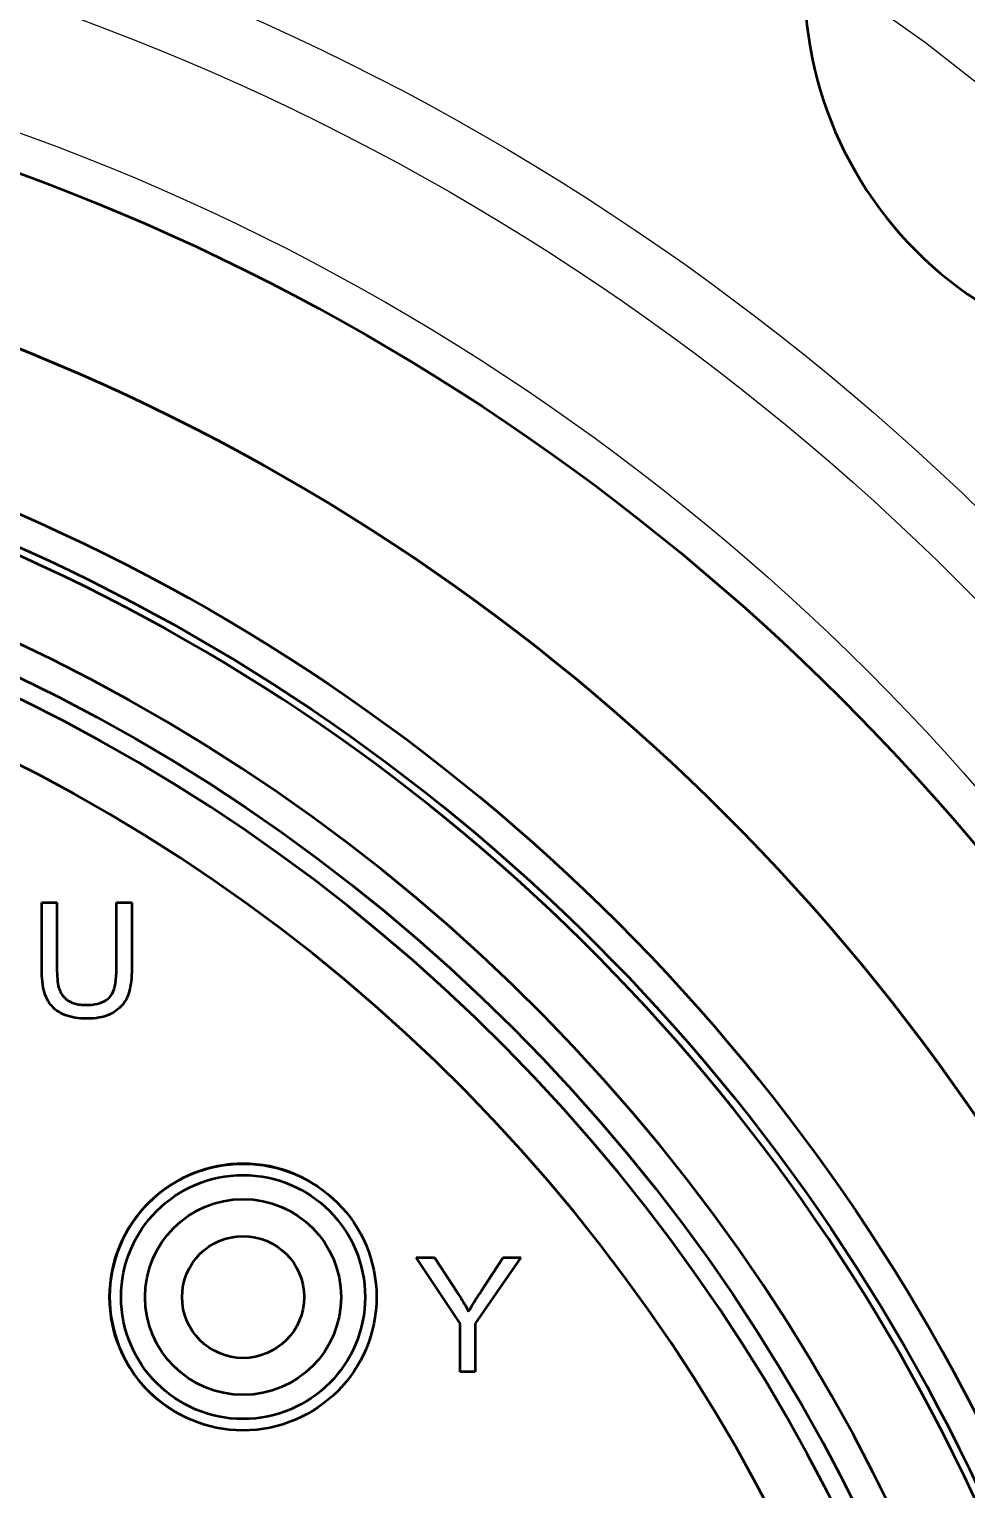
# Model space of a CAD drawing. Extents: x 23 to 417, y 3 to 294.
# Drawn here: x 390.32 to 396.46, y 217.32 to 226.89 of the extents above; entities that cross this region are included whole.
import ezdxf
from ezdxf.enums import TextEntityAlignment as Align

# ---------------------------------------------------------------- set-up
doc = ezdxf.new("R2010")
doc.units = 0
doc.linetypes.add('DASHDOT', pattern=[18.5, 12, -3, 0.5, -3])
doc.layers.get('0').update_dxf_attribs({"lineweight": 13})
doc.styles.get("Standard").update_dxf_attribs({"font": 'isocp.shx'})
doc.dimstyles.get("Standard").update_dxf_attribs({"dimtxt": 2.5, "dimasz": 2.5, "dimexe": 1.25, "dimexo": 0.625, "dimtad": 1, "dimtxsty": 'Standard', "dimcen": 2.5, "dimadec": 0, "dimazin": 0, "dimtfac": 1, "dimtmove": 0, "dimatfit": 0, "dimfxl": 0, "dimarcsym": 0})

# ---------------------------------------------------------------- blocks, each defined once
blk = doc.blocks.new('*D215')
at = {"color": 7, "lineweight": 13}
blk.add_line((369.2633, 239.5531), (395.349, 194.2124), dxfattribs=at)
for points in [[(376.3151, 228.3342), (374.903, 229.7505), (375.4177, 227.8179)], [(393.937, 195.6288), (395.349, 194.2124), (394.8343, 196.145)]]:
    blk.add_lwpolyline(points, dxfattribs=at)
for s, width, p, p2 in [('%%c', 1.333334, (370.1301, 240.0518), (371.3768, 237.8848)), ('82', 1.338786, (371.8755, 237.0181), (374.0621, 233.2175))]:
    blk.add_text(s, height=2.5, rotation=299.91295, dxfattribs=dict(at, width=width)).set_placement(p, p2, align=Align.FIT)
blk = doc.blocks.new('*D216')
at = {"color": 7, "lineweight": 13}
blk.add_line((363.2339, 234.8367), (397.923, 198.6215), dxfattribs=at)
for points in [[(374.0392, 224.3044), (372.3291, 225.3414), (373.2916, 223.5883)], [(396.2128, 199.6586), (397.923, 198.6215), (396.9605, 200.3747)]]:
    blk.add_lwpolyline(points, dxfattribs=at)
for s, rotation, width, p, p2 in [('%%c', 313.76691, 1.333334, (363.9561, 235.5285), (365.6854, 233.7231)), ('74', 313.76692, 1.299177, (366.3771, 233.0009), (369.4101, 229.8344))]:
    blk.add_text(s, height=2.5, rotation=rotation, dxfattribs=dict(at, width=width)).set_placement(p, p2, align=Align.FIT)
blk = doc.blocks.new('BLOCK4529')
at = {"color": 7, "lineweight": 35, "ltscale": 0.004963}
for p, q in [((10.549, 18.366), (10.747, 18.366)), ((16.234, 12.204), (16.036, 12.204))]:
    blk.add_line(p, q, dxfattribs=at)
at = {"color": 7, "lineweight": 35, "ltscale": 0.021666}
for p, q in [((10.549, 17.499), (10.549, 18.366)), ((11.728, 18.366), (11.728, 17.499))]:
    blk.add_line(p, q, dxfattribs=at)
at = {"color": 7, "lineweight": 35, "ltscale": 0.02164}
for p, q in [((10.747, 18.366), (10.747, 17.5)), ((11.53, 17.5), (11.53, 18.366))]:
    blk.add_line(p, q, dxfattribs=at)
at = {"color": 7, "lineweight": 35, "ltscale": 0.004962}
blk.add_line((11.53, 18.366), (11.728, 18.366), dxfattribs=at)
at = {"color": 7, "lineweight": 35, "ltscale": 0.001167}
blk.add_line((10.549, 17.452), (10.549, 17.499), dxfattribs=at)
at = {"color": 7, "lineweight": 35, "ltscale": 0.001117}
blk.add_line((10.551, 17.408), (10.549, 17.452), dxfattribs=at)
at = {"color": 7, "lineweight": 35, "ltscale": 0.000951419}
blk.add_line((10.747, 17.5), (10.748, 17.462), dxfattribs=at)
at = {"color": 7, "lineweight": 35, "ltscale": 0.000900682}
blk.add_line((10.748, 17.462), (10.749, 17.426), dxfattribs=at)
at = {"color": 7, "lineweight": 35, "ltscale": 0.001276}
blk.add_line((11.526, 17.394), (11.529, 17.445), dxfattribs=at)
at = {"color": 7, "lineweight": 35, "ltscale": 0.001367}
blk.add_line((11.529, 17.445), (11.53, 17.5), dxfattribs=at)
at = {"color": 7, "lineweight": 35, "ltscale": 0.001062}
blk.add_line((11.728, 17.455), (11.726, 17.412), dxfattribs=at)
at = {"color": 7, "lineweight": 35, "ltscale": 0.001107}
blk.add_line((11.728, 17.499), (11.728, 17.455), dxfattribs=at)
at = {"color": 7, "lineweight": 35, "ltscale": 0.001068}
blk.add_line((10.554, 17.365), (10.551, 17.408), dxfattribs=at)
at = {"color": 7, "lineweight": 35, "ltscale": 0.001021}
blk.add_line((10.558, 17.324), (10.554, 17.365), dxfattribs=at)
at = {"color": 7, "lineweight": 35, "ltscale": 0.000973701}
blk.add_line((10.563, 17.286), (10.558, 17.324), dxfattribs=at)
at = {"color": 7, "lineweight": 35, "ltscale": 0.000928243}
blk.add_line((10.569, 17.249), (10.563, 17.286), dxfattribs=at)
at = {"color": 7, "lineweight": 35, "ltscale": 0.000884583}
blk.add_line((10.577, 17.215), (10.569, 17.249), dxfattribs=at)
at = {"color": 7, "lineweight": 35, "ltscale": 0.000849589}
blk.add_line((10.749, 17.426), (10.751, 17.392), dxfattribs=at)
at = {"color": 7, "lineweight": 35, "ltscale": 0.000799816}
blk.add_line((10.751, 17.392), (10.753, 17.36), dxfattribs=at)
at = {"color": 7, "lineweight": 35, "ltscale": 0.000750229}
blk.add_line((10.753, 17.36), (10.756, 17.33), dxfattribs=at)
at = {"color": 7, "lineweight": 35, "ltscale": 0.000701433}
blk.add_line((10.756, 17.33), (10.76, 17.302), dxfattribs=at)
at = {"color": 7, "lineweight": 35, "ltscale": 0.000653863}
blk.add_line((10.76, 17.302), (10.765, 17.277), dxfattribs=at)
at = {"color": 7, "lineweight": 35, "ltscale": 0.000607149}
blk.add_line((10.765, 17.277), (10.77, 17.253), dxfattribs=at)
at = {"color": 7, "lineweight": 35, "ltscale": 0.000561444}
blk.add_line((10.77, 17.253), (10.777, 17.231), dxfattribs=at)
at = {"color": 7, "lineweight": 35, "ltscale": 0.000943656}
blk.add_line((11.496, 17.227), (11.507, 17.263), dxfattribs=at)
at = {"color": 7, "lineweight": 35, "ltscale": 0.001022}
blk.add_line((11.507, 17.263), (11.515, 17.303), dxfattribs=at)
at = {"color": 7, "lineweight": 35, "ltscale": 0.001103}
blk.add_line((11.515, 17.303), (11.522, 17.347), dxfattribs=at)
at = {"color": 7, "lineweight": 35, "ltscale": 0.001189}
blk.add_line((11.522, 17.347), (11.526, 17.394), dxfattribs=at)
at = {"color": 7, "lineweight": 35, "ltscale": 0.000844246}
blk.add_line((11.71, 17.261), (11.703, 17.228), dxfattribs=at)
at = {"color": 7, "lineweight": 35, "ltscale": 0.000885977}
blk.add_line((11.716, 17.296), (11.71, 17.261), dxfattribs=at)
at = {"color": 7, "lineweight": 35, "ltscale": 0.000928028}
blk.add_line((11.72, 17.333), (11.716, 17.296), dxfattribs=at)
at = {"color": 7, "lineweight": 35, "ltscale": 0.000971943}
blk.add_line((11.724, 17.372), (11.72, 17.333), dxfattribs=at)
at = {"color": 7, "lineweight": 35, "ltscale": 0.001016}
blk.add_line((11.726, 17.412), (11.724, 17.372), dxfattribs=at)
at = {"color": 7, "lineweight": 35, "ltscale": 0.00084193}
blk.add_line((10.585, 17.182), (10.577, 17.215), dxfattribs=at)
at = {"color": 7, "lineweight": 35, "ltscale": 0.000801656}
blk.add_line((10.595, 17.151), (10.585, 17.182), dxfattribs=at)
at = {"color": 7, "lineweight": 35, "ltscale": 0.000763074}
blk.add_line((10.606, 17.123), (10.595, 17.151), dxfattribs=at)
at = {"color": 7, "lineweight": 35, "ltscale": 0.00073834}
blk.add_line((10.618, 17.096), (10.606, 17.123), dxfattribs=at)
at = {"color": 7, "lineweight": 35, "ltscale": 0.000726055}
blk.add_line((10.632, 17.07), (10.618, 17.096), dxfattribs=at)
at = {"color": 7, "lineweight": 35, "ltscale": 0.000717468}
blk.add_line((10.647, 17.046), (10.632, 17.07), dxfattribs=at)
at = {"color": 7, "lineweight": 35, "ltscale": 0.000518556}
blk.add_line((10.777, 17.231), (10.784, 17.212), dxfattribs=at)
at = {"color": 7, "lineweight": 35, "ltscale": 0.000492272}
blk.add_line((10.784, 17.212), (10.791, 17.194), dxfattribs=at)
at = {"color": 7, "lineweight": 35, "ltscale": 0.000484519}
blk.add_line((10.791, 17.194), (10.8, 17.177), dxfattribs=at)
at = {"color": 7, "lineweight": 35, "ltscale": 0.000478306}
blk.add_line((10.8, 17.177), (10.81, 17.16), dxfattribs=at)
at = {"color": 7, "lineweight": 35, "ltscale": 0.000475084}
blk.add_line((10.81, 17.16), (10.821, 17.145), dxfattribs=at)
at = {"color": 7, "lineweight": 35, "ltscale": 0.0004737}
blk.add_line((10.821, 17.145), (10.833, 17.13), dxfattribs=at)
at = {"color": 7, "lineweight": 35, "ltscale": 0.000474974}
blk.add_line((10.833, 17.13), (10.846, 17.116), dxfattribs=at)
at = {"color": 7, "lineweight": 35, "ltscale": 0.000478614}
blk.add_line((10.846, 17.116), (10.86, 17.103), dxfattribs=at)
at = {"color": 7, "lineweight": 35, "ltscale": 0.000484293}
blk.add_line((10.86, 17.103), (10.875, 17.091), dxfattribs=at)
at = {"color": 7, "lineweight": 35, "ltscale": 0.000492418}
blk.add_line((10.875, 17.091), (10.891, 17.08), dxfattribs=at)
at = {"color": 7, "lineweight": 35, "ltscale": 0.000502783}
blk.add_line((10.891, 17.08), (10.908, 17.069), dxfattribs=at)
at = {"color": 7, "lineweight": 35, "ltscale": 0.000511208}
blk.add_line((10.908, 17.069), (10.926, 17.06), dxfattribs=at)
at = {"color": 7, "lineweight": 35, "ltscale": 0.000518188}
blk.add_line((10.926, 17.06), (10.945, 17.051), dxfattribs=at)
at = {"color": 7, "lineweight": 35, "ltscale": 0.000526433}
blk.add_line((10.945, 17.051), (10.965, 17.044), dxfattribs=at)
at = {"color": 7, "lineweight": 35, "ltscale": 0.00079708}
blk.add_line((11.312, 17.044), (11.342, 17.055), dxfattribs=at)
at = {"color": 7, "lineweight": 35, "ltscale": 0.000758008}
blk.add_line((11.342, 17.055), (11.37, 17.068), dxfattribs=at)
at = {"color": 7, "lineweight": 35, "ltscale": 0.000725531}
blk.add_line((11.37, 17.068), (11.395, 17.083), dxfattribs=at)
at = {"color": 7, "lineweight": 35, "ltscale": 0.000701137}
blk.add_line((11.395, 17.083), (11.417, 17.099), dxfattribs=at)
at = {"color": 7, "lineweight": 35, "ltscale": 0.000685125}
blk.add_line((11.417, 17.099), (11.437, 17.118), dxfattribs=at)
at = {"color": 7, "lineweight": 35, "ltscale": 0.000699495}
blk.add_line((11.437, 17.118), (11.455, 17.14), dxfattribs=at)
at = {"color": 7, "lineweight": 35, "ltscale": 0.000746967}
blk.add_line((11.455, 17.14), (11.47, 17.165), dxfattribs=at)
at = {"color": 7, "lineweight": 35, "ltscale": 0.00080497}
blk.add_line((11.47, 17.165), (11.484, 17.194), dxfattribs=at)
at = {"color": 7, "lineweight": 35, "ltscale": 0.000870945}
blk.add_line((11.484, 17.194), (11.496, 17.227), dxfattribs=at)
at = {"color": 7, "lineweight": 35, "ltscale": 0.000702721}
blk.add_line((11.639, 17.064), (11.623, 17.041), dxfattribs=at)
at = {"color": 7, "lineweight": 35, "ltscale": 0.000701849}
blk.add_line((11.654, 17.089), (11.639, 17.064), dxfattribs=at)
at = {"color": 7, "lineweight": 35, "ltscale": 0.000703552}
blk.add_line((11.666, 17.114), (11.654, 17.089), dxfattribs=at)
at = {"color": 7, "lineweight": 35, "ltscale": 0.00070888}
blk.add_line((11.677, 17.14), (11.666, 17.114), dxfattribs=at)
at = {"color": 7, "lineweight": 35, "ltscale": 0.000729818}
blk.add_line((11.687, 17.167), (11.677, 17.14), dxfattribs=at)
at = {"color": 7, "lineweight": 35, "ltscale": 0.000766557}
blk.add_line((11.696, 17.197), (11.687, 17.167), dxfattribs=at)
at = {"color": 7, "lineweight": 35, "ltscale": 0.000804856}
blk.add_line((11.703, 17.228), (11.696, 17.197), dxfattribs=at)
at = {"color": 7, "lineweight": 35, "ltscale": 0.000711773}
blk.add_line((10.664, 17.023), (10.647, 17.046), dxfattribs=at)
at = {"color": 7, "lineweight": 35, "ltscale": 0.000710494}
blk.add_line((10.683, 17.002), (10.664, 17.023), dxfattribs=at)
at = {"color": 7, "lineweight": 35, "ltscale": 0.000711876}
blk.add_line((10.702, 16.981), (10.683, 17.002), dxfattribs=at)
at = {"color": 7, "lineweight": 35, "ltscale": 0.000717644}
blk.add_line((10.724, 16.962), (10.702, 16.981), dxfattribs=at)
at = {"color": 7, "lineweight": 35, "ltscale": 0.00072602}
blk.add_line((10.747, 16.944), (10.724, 16.962), dxfattribs=at)
at = {"color": 7, "lineweight": 35, "ltscale": 0.000738284}
blk.add_line((10.771, 16.928), (10.747, 16.944), dxfattribs=at)
at = {"color": 7, "lineweight": 35, "ltscale": 0.000753527}
blk.add_line((10.797, 16.913), (10.771, 16.928), dxfattribs=at)
at = {"color": 7, "lineweight": 35, "ltscale": 0.000770929}
blk.add_line((10.825, 16.899), (10.797, 16.913), dxfattribs=at)
at = {"color": 7, "lineweight": 35, "ltscale": 0.000790224}
blk.add_line((10.854, 16.887), (10.825, 16.899), dxfattribs=at)
at = {"color": 7, "lineweight": 35, "ltscale": 0.000813464}
blk.add_line((10.885, 16.876), (10.854, 16.887), dxfattribs=at)
at = {"color": 7, "lineweight": 35, "ltscale": 0.000838355}
blk.add_line((10.917, 16.866), (10.885, 16.876), dxfattribs=at)
at = {"color": 7, "lineweight": 35, "ltscale": 0.000866036}
blk.add_line((10.951, 16.858), (10.917, 16.866), dxfattribs=at)
at = {"color": 7, "lineweight": 35, "ltscale": 0.000896267}
blk.add_line((10.986, 16.852), (10.951, 16.858), dxfattribs=at)
at = {"color": 7, "lineweight": 35, "ltscale": 0.000536504}
blk.add_line((10.965, 17.044), (10.986, 17.037), dxfattribs=at)
at = {"color": 7, "lineweight": 35, "ltscale": 0.000548951}
blk.add_line((10.986, 17.037), (11.007, 17.032), dxfattribs=at)
at = {"color": 7, "lineweight": 35, "ltscale": 0.000562281}
blk.add_line((11.007, 17.032), (11.029, 17.027), dxfattribs=at)
at = {"color": 7, "lineweight": 35, "ltscale": 0.000577403}
blk.add_line((11.029, 17.027), (11.052, 17.024), dxfattribs=at)
at = {"color": 7, "lineweight": 35, "ltscale": 0.000593433}
blk.add_line((11.052, 17.024), (11.075, 17.021), dxfattribs=at)
at = {"color": 7, "lineweight": 35, "ltscale": 0.000611142}
blk.add_line((11.075, 17.021), (11.1, 17.02), dxfattribs=at)
at = {"color": 7, "lineweight": 35, "ltscale": 0.000629551}
blk.add_line((11.1, 17.02), (11.125, 17.019), dxfattribs=at)
at = {"color": 7, "lineweight": 35, "ltscale": 0.001064}
for p, q in [((11.125, 17.019), (11.167, 17.02)), ((11.185, 16.841), (11.142, 16.84))]:
    blk.add_line(p, q, dxfattribs=at)
at = {"color": 7, "lineweight": 35, "ltscale": 0.001003}
blk.add_line((11.167, 17.02), (11.207, 17.023), dxfattribs=at)
at = {"color": 7, "lineweight": 35, "ltscale": 0.000945439}
blk.add_line((11.207, 17.023), (11.245, 17.028), dxfattribs=at)
at = {"color": 7, "lineweight": 35, "ltscale": 0.000891756}
blk.add_line((11.245, 17.028), (11.28, 17.035), dxfattribs=at)
at = {"color": 7, "lineweight": 35, "ltscale": 0.000841526}
blk.add_line((11.28, 17.035), (11.312, 17.044), dxfattribs=at)
at = {"color": 7, "lineweight": 35, "ltscale": 0.000916252}
blk.add_line((11.338, 16.861), (11.302, 16.853), dxfattribs=at)
at = {"color": 7, "lineweight": 35, "ltscale": 0.000885449}
blk.add_line((11.372, 16.87), (11.338, 16.861), dxfattribs=at)
at = {"color": 7, "lineweight": 35, "ltscale": 0.000857562}
blk.add_line((11.405, 16.881), (11.372, 16.87), dxfattribs=at)
at = {"color": 7, "lineweight": 35, "ltscale": 0.000832708}
blk.add_line((11.436, 16.893), (11.405, 16.881), dxfattribs=at)
at = {"color": 7, "lineweight": 35, "ltscale": 0.000811592}
blk.add_line((11.465, 16.908), (11.436, 16.893), dxfattribs=at)
at = {"color": 7, "lineweight": 35, "ltscale": 0.000794477}
blk.add_line((11.493, 16.923), (11.465, 16.908), dxfattribs=at)
at = {"color": 7, "lineweight": 35, "ltscale": 0.000776367}
blk.add_line((11.519, 16.941), (11.493, 16.923), dxfattribs=at)
at = {"color": 7, "lineweight": 35, "ltscale": 0.000757215}
blk.add_line((11.543, 16.959), (11.519, 16.941), dxfattribs=at)
at = {"color": 7, "lineweight": 35, "ltscale": 0.00074052}
blk.add_line((11.565, 16.978), (11.543, 16.959), dxfattribs=at)
at = {"color": 7, "lineweight": 35, "ltscale": 0.000726541}
blk.add_line((11.586, 16.998), (11.565, 16.978), dxfattribs=at)
at = {"color": 7, "lineweight": 35, "ltscale": 0.00071557}
blk.add_line((11.606, 17.019), (11.586, 16.998), dxfattribs=at)
at = {"color": 7, "lineweight": 35, "ltscale": 0.00070794}
blk.add_line((11.623, 17.041), (11.606, 17.019), dxfattribs=at)
at = {"color": 7, "lineweight": 35, "ltscale": 0.000928455}
blk.add_line((11.023, 16.847), (10.986, 16.852), dxfattribs=at)
at = {"color": 7, "lineweight": 35, "ltscale": 0.000962167}
blk.add_line((11.061, 16.843), (11.023, 16.847), dxfattribs=at)
at = {"color": 7, "lineweight": 35, "ltscale": 0.000997892}
blk.add_line((11.101, 16.841), (11.061, 16.843), dxfattribs=at)
at = {"color": 7, "lineweight": 35, "ltscale": 0.001035}
blk.add_line((11.142, 16.84), (11.101, 16.841), dxfattribs=at)
at = {"color": 7, "lineweight": 35, "ltscale": 0.001024}
blk.add_line((11.226, 16.843), (11.185, 16.841), dxfattribs=at)
at = {"color": 7, "lineweight": 35, "ltscale": 0.000985892}
blk.add_line((11.265, 16.848), (11.226, 16.843), dxfattribs=at)
at = {"color": 7, "lineweight": 35, "ltscale": 0.0009501}
blk.add_line((11.302, 16.853), (11.265, 16.848), dxfattribs=at)
at = {"color": 7, "lineweight": 35, "ltscale": 0.006037}
blk.add_line((15.458, 13.704), (15.699, 13.704), dxfattribs=at)
at = {"color": 7, "lineweight": 35, "ltscale": 0.026002}
blk.add_line((16.036, 12.839), (15.458, 13.704), dxfattribs=at)
at = {"color": 7, "lineweight": 35, "ltscale": 0.013509}
blk.add_line((15.699, 13.704), (15.995, 13.251), dxfattribs=at)
at = {"color": 7, "lineweight": 35, "ltscale": 0.026289}
blk.add_line((16.833, 13.704), (16.234, 12.839), dxfattribs=at)
at = {"color": 7, "lineweight": 35, "ltscale": 0.013203}
blk.add_line((16.311, 13.263), (16.602, 13.704), dxfattribs=at)
at = {"color": 7, "lineweight": 35, "ltscale": 0.005781}
blk.add_line((16.602, 13.704), (16.833, 13.704), dxfattribs=at)
at = {"color": 7, "lineweight": 35, "ltscale": 0.000753307}
blk.add_line((15.995, 13.251), (16.011, 13.226), dxfattribs=at)
at = {"color": 7, "lineweight": 35, "ltscale": 0.000750469}
blk.add_line((16.011, 13.226), (16.027, 13.201), dxfattribs=at)
at = {"color": 7, "lineweight": 35, "ltscale": 0.000849357}
blk.add_line((16.274, 13.205), (16.292, 13.233), dxfattribs=at)
at = {"color": 7, "lineweight": 35, "ltscale": 0.000869755}
blk.add_line((16.292, 13.233), (16.311, 13.263), dxfattribs=at)
at = {"color": 7, "lineweight": 35, "ltscale": 0.000747405}
blk.add_line((16.027, 13.201), (16.043, 13.175), dxfattribs=at)
at = {"color": 7, "lineweight": 35, "ltscale": 0.000744407}
blk.add_line((16.043, 13.175), (16.059, 13.15), dxfattribs=at)
at = {"color": 7, "lineweight": 35, "ltscale": 0.00074163}
blk.add_line((16.059, 13.15), (16.074, 13.124), dxfattribs=at)
at = {"color": 7, "lineweight": 35, "ltscale": 0.000738673}
blk.add_line((16.074, 13.124), (16.089, 13.099), dxfattribs=at)
at = {"color": 7, "lineweight": 35, "ltscale": 0.000735756}
blk.add_line((16.089, 13.099), (16.104, 13.074), dxfattribs=at)
at = {"color": 7, "lineweight": 35, "ltscale": 0.000732894}
blk.add_line((16.104, 13.074), (16.119, 13.048), dxfattribs=at)
at = {"color": 7, "lineweight": 35, "ltscale": 0.000730023}
blk.add_line((16.119, 13.048), (16.133, 13.023), dxfattribs=at)
at = {"color": 7, "lineweight": 35, "ltscale": 0.000708412}
blk.add_line((16.161, 13.021), (16.175, 13.046), dxfattribs=at)
at = {"color": 7, "lineweight": 35, "ltscale": 0.000728266}
blk.add_line((16.175, 13.046), (16.19, 13.071), dxfattribs=at)
at = {"color": 7, "lineweight": 35, "ltscale": 0.000748829}
blk.add_line((16.19, 13.071), (16.206, 13.097), dxfattribs=at)
at = {"color": 7, "lineweight": 35, "ltscale": 0.000768542}
blk.add_line((16.206, 13.097), (16.222, 13.123), dxfattribs=at)
at = {"color": 7, "lineweight": 35, "ltscale": 0.000788839}
blk.add_line((16.222, 13.123), (16.239, 13.15), dxfattribs=at)
at = {"color": 7, "lineweight": 35, "ltscale": 0.000808906}
blk.add_line((16.239, 13.15), (16.256, 13.177), dxfattribs=at)
at = {"color": 7, "lineweight": 35, "ltscale": 0.00082925}
blk.add_line((16.256, 13.177), (16.274, 13.205), dxfattribs=at)
at = {"color": 7, "lineweight": 35, "ltscale": 0.015885}
for p, q in [((16.036, 12.204), (16.036, 12.839)), ((16.234, 12.839), (16.234, 12.204))]:
    blk.add_line(p, q, dxfattribs=at)
at = {"color": 7, "lineweight": 35, "ltscale": 0.00072739}
blk.add_line((16.133, 13.023), (16.147, 12.998), dxfattribs=at)
at = {"color": 7, "lineweight": 35, "ltscale": 0.000688447}
blk.add_line((16.147, 12.998), (16.161, 13.021), dxfattribs=at)
at = {"color": 7, "lineweight": 13}
for radius in [32.789, 31.923, 30.25]:
    blk.add_circle((0, 0), radius, dxfattribs=at)
at = {"color": 7, "lineweight": 35}
for centre, radius in [((0, 0), 29.75), ((0, 0), 27.6), ((0, 0), 25.6), ((0, 0), 25.2), ((0, 0), 23.65), ((13.189, 13.186), 1.75), ((13.189, 13.186), 1.6), ((13.189, 13.186), 1.285), ((13.189, 13.186), 0.8)]:
    blk.add_circle(centre, radius, dxfattribs=at)
for centre, radius, start, end in [((25.551, 30.45), 5, 176.432, 283.568), ((0, 0), 27.6, 0, 180), ((0, 0), 25.1, 92.2833, 447.7167), ((0, 0), 24.05, 92.383, 447.617), ((0, 0), 23.4, 270, 447.7958), ((0, 0), 22.625, 92.2798, 447.7202), ((13.189, 13.186), 1.75, 61.3521, 241.3521)]:
    blk.add_arc(centre, radius, start, end, dxfattribs=at)

msp = doc.modelspace()

# ---------------------------------------------------------------- linework, layer by layer
at = {"color": 7, "linetype": 'DASHDOT', "lineweight": 13}
for radius in [20.5, 18.5]:
    msp.add_circle((385.126, 211.9815), radius, dxfattribs=at)

# ---------------------------------------------------------------- block references
at = {"lineweight": 0, "xscale": 0.5, "yscale": 0.5, "zscale": 0.5}
msp.add_blockref('BLOCK4529', (385.126, 211.9815), dxfattribs=at)

# ---------------------------------------------------------------- dimensions: what is measured, and where the dimension line sits
at = {"color": 0, "lineweight": 0}
for p1, p2, picture, middle in [((395.349, 194.2124), (374.903, 229.7505), '*D215', (371.2293, 236.1359)), ((397.923, 198.6215), (372.3291, 225.3414), '*D216', (365.9609, 231.9897))]:
    dim = msp.add_diameter_dim_2p(p1=p1, p2=p2, dimstyle='Standard', override={"dimlfac": 2}, dxfattribs=at)
    dim.commit()
    dim.dimension.update_dxf_attribs({"geometry": picture, "text_midpoint": middle, "dimtype": 163})

doc.saveas('drawing.dxf')
